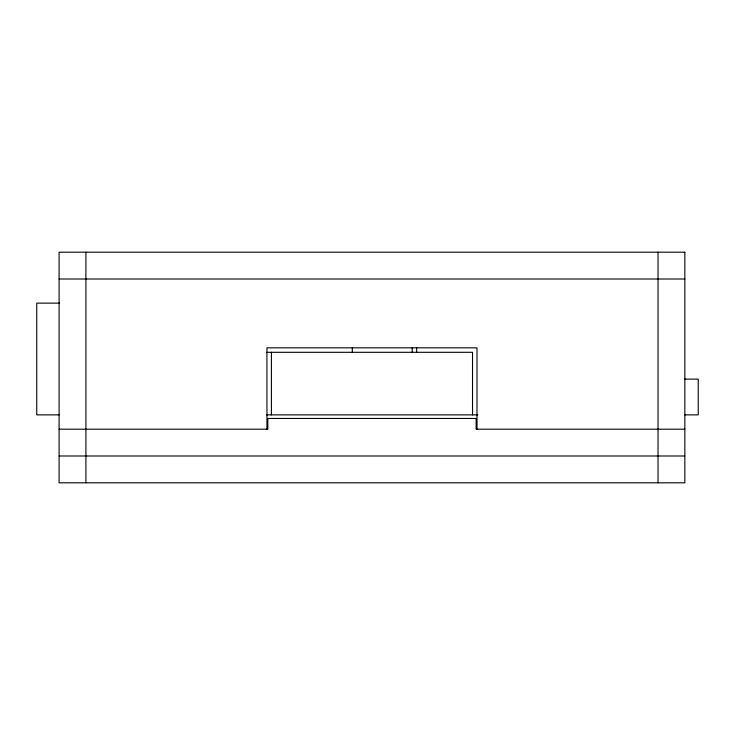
<?xml version="1.0" encoding="UTF-8"?>
<svg xmlns="http://www.w3.org/2000/svg" width="735" height="735" viewBox="0 0 735 735"><rect width="100%" height="100%" fill="white"/><g stroke="black" fill="none" stroke-linecap="round" stroke-linejoin="round"><path stroke-width="1.1" d="M59.094 279.006L684.845 279.006M59.682 303.142L36.75 303.142L36.75 414.88L59.094 414.88M266.961 352.304L472.532 352.304L472.532 414.88M684.505 379.122L698.25 379.122L698.25 414.88L684.845 414.88M266.814 414.88L477.851 414.88M59.094 429.185L267.825 429.185L267.825 418.454L476.115 418.454L476.115 429.185L684.845 429.185M59.094 455.994L684.845 455.994M658.027 252.188L658.027 482.812M477.006 429.185L477.006 347.83L266.934 347.83L266.934 429.185M416.662 347.517L416.662 352.093M412.197 347.765L412.197 352.35M352.304 347.701L352.304 352.276M271.408 352.304L271.408 414.88M85.912 252.188L85.912 482.812M684.845 252.188L59.094 252.188L59.094 482.812L684.845 482.812L684.845 252.188"/></g></svg>
